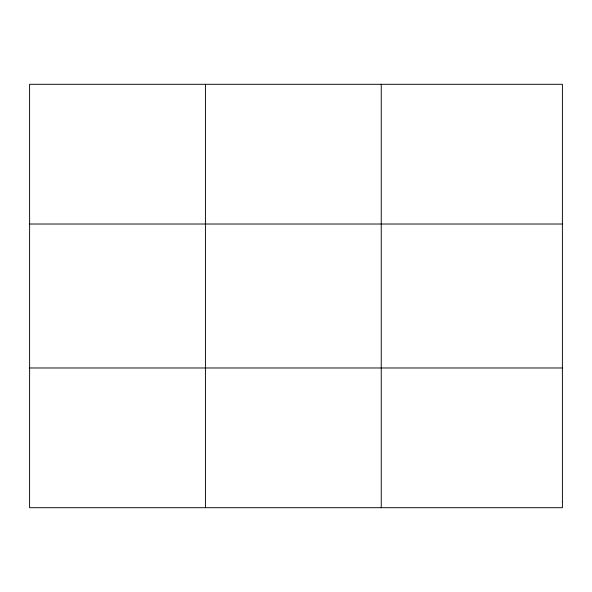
<?xml version="1.0" encoding="UTF-8"?>
<svg xmlns="http://www.w3.org/2000/svg" width="592" height="592" viewBox="0 0 592 592"><rect width="100%" height="100%" fill="white"/><g stroke="black" fill="none" stroke-linecap="round" stroke-linejoin="round"><path stroke-width="0.89" d="M205.424 507.699L205.424 84.301M381.248 507.699L381.248 84.301M29.6 224.02L562.4 224.02M29.6 367.98L562.4 367.98M562.4 501.624L562.4 507.699L29.6 507.699L29.6 84.301L562.4 84.301L562.4 501.624"/></g></svg>
